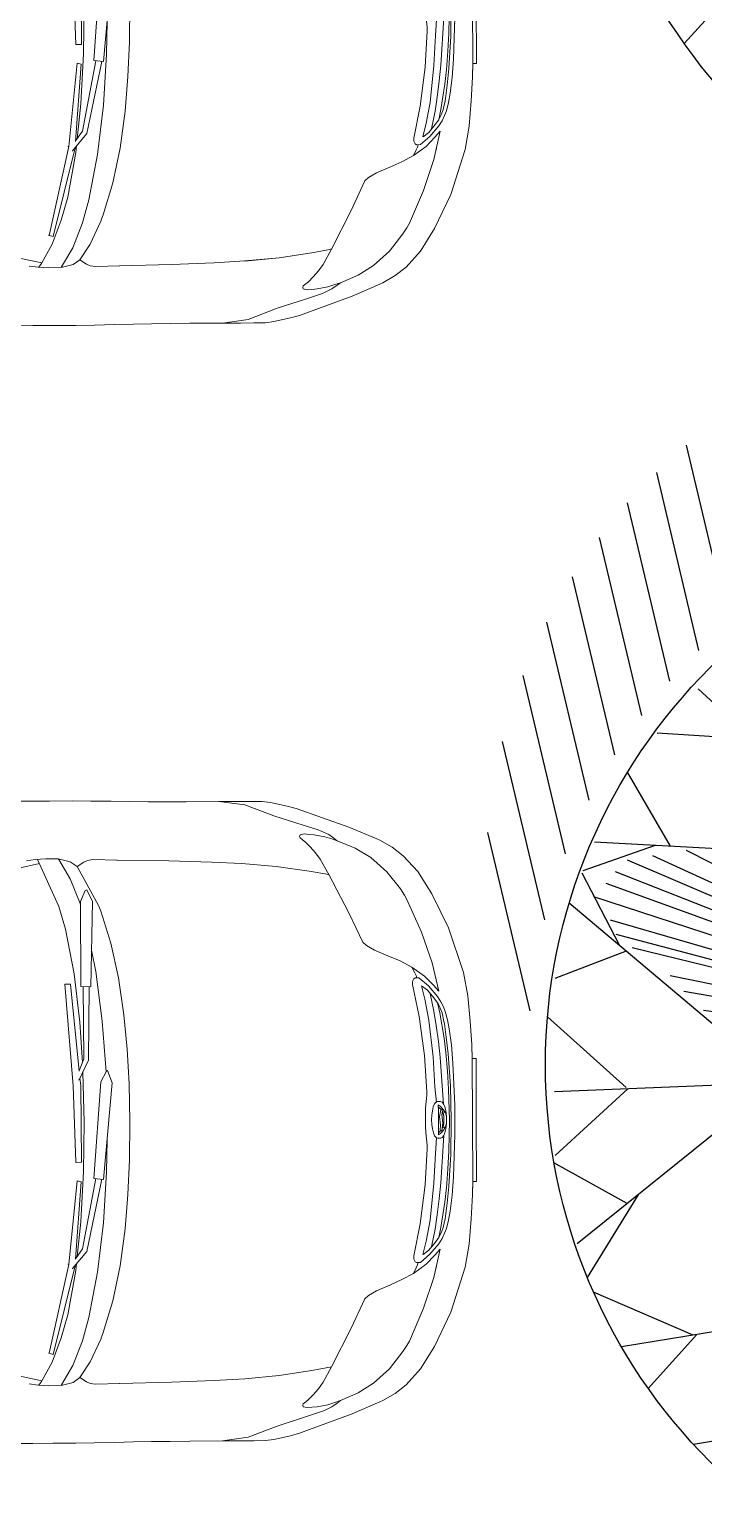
# Model space of a CAD drawing. Header units: millimetres. Extents: x 15176 to 113240, y 14038 to 107702.
# Drawn here: x 19010 to 20808, y 80160 to 84063 of the extents above; entities that cross this region are included whole.
import ezdxf

# ---------------------------------------------------------------- set-up
doc = ezdxf.new("R2010")
doc.units = ezdxf.units.MM
doc.layers.add('plants', color=3, linetype='Continuous', lineweight=25)

# ---------------------------------------------------------------- blocks, each defined once
blk = doc.blocks.new('T40C')
at = {"color": 82, "linetype": 'Continuous'}
for p, q in [((-0.0016, 0.5115), (-0.0016, -0.4769)), ((-0.3443, 0.3618), (0.3464, -0.329)), ((0.285, 0.0138), (0.4722, -0.133)), ((0.4349, 0.0169), (0.4927, -0.0276)), ((0.4191, -0.0914), (0.4833, -0.0909)), ((0.4217, -0.0934), (0.4533, -0.184)), ((0.2042, -0.1867), (0.2149, -0.4325)), ((0.2071, -0.1897), (0.4318, -0.2236)), ((0.3628, -0.2132), (0.4476, -0.1967)), ((0.3755, -0.2151), (0.3928, -0.2871)), ((-0.0016, -0.2565), (0.16, -0.4525)), ((0.3007, -0.2833), (0.3874, -0.2905)), ((0.3008, -0.2851), (0.3017, -0.3787)), ((0.2123, -0.3741), (0.1875, -0.442)), ((0.212, -0.3667), (0.2724, -0.3967)), ((0.1172, -0.4006), (0.0947, -0.4728)), ((-0.0016, -0.4109), (0.0515, -0.477)), ((0.1259, -0.4112), (0.1857, -0.4428))]:
    blk.add_line(p, q, dxfattribs=at)
at = {"color": 31, "linetype": 'Continuous'}
for q in [(0.1104, -0.3878), (0.1339, -0.4064), (0.1521, -0.4202), (0.1669, -0.4211), (0.1801, -0.4202), (0.1959, -0.4202), (0.2013, -0.3955), (0.2072, -0.3832), (0.2062, -0.3647), (0.2018, -0.3233), (0.2038, -0.3052), (0.2044, -0.2809)]:
    blk.add_line((-0.0016, 0.0138), q, dxfattribs=at)
at = {"color": 82, "linetype": 'Continuous'}
blk.add_circle((-0.0016, 0.0138), 0.496, dxfattribs=at)
blk = doc.blocks.new('*X27')
at = {"color": 0}
for p, q in [((7.996, 13.2812), (8.1578, 13.2812)), ((8.0712, 13.25), (8.233, 13.25)), ((8.1238, 13.2188), (8.2856, 13.2188)), ((8.165, 13.1875), (8.3268, 13.1875)), ((8.1987, 13.1562), (8.3605, 13.1562)), ((8.227, 13.125), (8.3888, 13.125)), ((8.251, 13.0938), (8.4128, 13.0938)), ((8.2713, 13.0625), (8.4331, 13.0625)), ((8.2886, 13.0312), (8.4504, 13.0312)), ((8.3031, 13), (8.4649, 13)), ((8.3151, 12.9688), (8.4769, 12.9688)), ((8.3247, 12.9375), (8.4865, 12.9375)), ((8.3322, 12.9062), (8.494, 12.9062)), ((8.3376, 12.875), (8.4994, 12.875)), ((8.341, 12.8438), (8.5028, 12.8438)), ((8.3424, 12.8125), (8.5043, 12.8125)), ((8.3419, 12.7812), (8.5037, 12.7812)), ((8.3394, 12.75), (8.5012, 12.75)), ((8.3349, 12.7188), (8.4967, 12.7188)), ((8.3284, 12.6875), (8.4902, 12.6875)), ((8.3197, 12.6562), (8.4816, 12.6562)), ((8.3088, 12.625), (8.4706, 12.625)), ((8.2955, 12.5938), (8.4573, 12.5938)), ((8.2795, 12.5625), (8.4414, 12.5625)), ((8.2606, 12.5312), (8.4225, 12.5312)), ((8.2384, 12.5), (8.4002, 12.5)), ((8.2122, 12.4688), (8.374, 12.4688)), ((8.1811, 12.4375), (8.3429, 12.4375)), ((8.1436, 12.4062), (8.3055, 12.4062)), ((8.097, 12.375), (8.2588, 12.375)), ((8.0346, 12.3438), (8.1964, 12.3438)), ((7.9265, 12.3125), (8.0883, 12.3125))]:
    blk.add_line(p, q, dxfattribs=at)
blk = doc.blocks.new('SHADOW1')
blk.add_blockref('*X27', (-7.8425, -12.8054))
blk = doc.blocks.new('car1')
at = {"color": 0, "linetype": 'Continuous', "lineweight": 0}
for p, q in [((2.4459, 3.3701), (2.3711, 3.3401)), ((2.4543, 3.3733), (2.4459, 3.3701)), ((2.4543, 3.3733), (2.4906, 3.383)), ((2.4906, 3.383), (2.5275, 3.3878)), ((2.5275, 3.3878), (2.5848, 3.3853)), ((2.5848, 3.3853), (2.6534, 3.3693)), ((2.6534, 3.3693), (2.7486, 3.3361)), ((2.3711, 3.3401), (2.2359, 3.2763)), ((2.4693, 3.3231), (2.4219, 3.3117)), ((2.5262, 3.3264), (2.4693, 3.3231)), ((2.5845, 3.3195), (2.5262, 3.3264)), ((2.5845, 3.3195), (2.6036, 3.3156)), ((2.8609, 3.2791), (2.7486, 3.3361)), ((2.3257, 3.2807), (2.3181, 3.2772)), ((2.3468, 3.2883), (2.3257, 3.2807)), ((2.3433, 3.2768), (2.3607, 3.2857)), ((2.3634, 3.2911), (2.3468, 3.2883)), ((2.3607, 3.2857), (2.3744, 3.2924)), ((2.3744, 3.2924), (2.3634, 3.2911)), ((2.4219, 3.3117), (2.3744, 3.2924)), ((2.6036, 3.3156), (2.6166, 3.3119)), ((2.6166, 3.3119), (2.7055, 3.2769)), ((2.9125, 3.2429), (2.8609, 3.2791)), ((2.2143, 3.2641), (2.176, 3.2395)), ((2.2075, 3.2207), (2.2807, 3.2583)), ((2.2359, 3.2763), (2.2143, 3.2641)), ((2.3181, 3.2772), (2.2807, 3.2583)), ((2.2929, 3.2336), (2.2989, 3.2432)), ((2.2989, 3.2432), (2.3084, 3.251)), ((2.3084, 3.251), (2.319, 3.2603)), ((2.319, 3.2603), (2.3433, 3.2768)), ((2.7055, 3.2769), (2.7833, 3.239)), ((2.9644, 3.1997), (2.9125, 3.2429)), ((2.1104, 3.1786), (2.1358, 3.2038)), ((2.132, 3.1869), (2.2075, 3.2207)), ((2.1358, 3.2038), (2.1581, 3.2254)), ((2.1581, 3.2254), (2.176, 3.2395)), ((2.295, 3.2298), (2.2929, 3.2336)), ((2.2989, 3.2283), (2.295, 3.2298)), ((2.3071, 3.229), (2.2989, 3.2283)), ((2.3165, 3.2302), (2.3071, 3.229)), ((2.3345, 3.2301), (2.3165, 3.2302)), ((2.3556, 3.2286), (2.3345, 3.2301)), ((2.3764, 3.2255), (2.3556, 3.2286)), ((2.4218, 3.2127), (2.3764, 3.2255)), ((2.3777, 3.1821), (2.4218, 3.2127)), ((2.4218, 3.2127), (2.4197, 3.2112)), ((2.5318, 3.1775), (2.4218, 3.2127)), ((2.8485, 3.1976), (2.7833, 3.239)), ((2.8026, 3.2268), (2.8059, 3.2249)), ((2.8059, 3.2249), (2.8098, 3.2222)), ((2.0767, 3.1448), (2.132, 3.1869)), ((2.0767, 3.1448), (2.1104, 3.1786)), ((2.1586, 3.1988), (2.1593, 3.1995)), ((2.3068, 3.1293), (2.3777, 3.1822)), ((2.6131, 3.148), (2.5318, 3.1775)), ((2.6859, 3.1694), (2.6501, 3.155)), ((2.7187, 3.1822), (2.6859, 3.1694)), ((2.7524, 3.1923), (2.7187, 3.1822)), ((2.7936, 3.1993), (2.7524, 3.1923)), ((2.7687, 3.1873), (2.7524, 3.1923)), ((2.7763, 3.1846), (2.7687, 3.1873)), ((2.7822, 3.1813), (2.7763, 3.1846)), ((2.7791, 3.1782), (2.7781, 3.174)), ((2.7781, 3.174), (2.7805, 3.1668)), ((2.7864, 3.1853), (2.7791, 3.1782)), ((2.7805, 3.1668), (2.7863, 3.1607)), ((2.8195, 3.1878), (2.7864, 3.1853)), ((2.8275, 3.1989), (2.7936, 3.1993)), ((2.8252, 3.1782), (2.8062, 3.1754)), ((2.8377, 3.1563), (2.8062, 3.1752)), ((2.8194, 3.1878), (2.8566, 3.1853)), ((2.8517, 3.1754), (2.8252, 3.1782)), ((2.8485, 3.1976), (2.8275, 3.1989)), ((2.8772, 3.1504), (2.837, 3.1769)), ((2.8517, 3.1754), (2.8683, 3.1735)), ((2.8566, 3.1853), (2.8725, 3.1815)), ((2.8913, 3.1586), (2.8683, 3.1735)), ((2.8688, 3.1733), (2.8833, 3.1683)), ((2.8725, 3.1815), (2.887, 3.1765)), ((2.8833, 3.1683), (2.8956, 3.1626)), ((2.887, 3.1765), (2.8993, 3.1709)), ((2.8956, 3.1626), (2.9154, 3.1498)), ((2.8993, 3.1709), (2.9189, 3.1593)), ((3.0122, 3.1573), (2.9644, 3.1997)), ((2.0151, 3.0829), (2.0767, 3.1448)), ((2.2363, 3.0706), (2.3068, 3.1293)), ((2.3068, 3.1293), (2.2364, 3.0706)), ((2.6263, 3.1487), (2.6131, 3.148)), ((2.6501, 3.155), (2.6263, 3.1487)), ((2.7863, 3.1607), (2.8588, 3.1127)), ((2.8843, 3.1243), (2.8377, 3.1563)), ((2.9081, 3.128), (2.8772, 3.1504)), ((2.9615, 3.0621), (2.8843, 3.1243)), ((2.9468, 3.1183), (2.8913, 3.1586)), ((2.9423, 3.1015), (2.9081, 3.128)), ((2.9208, 3.1462), (2.9154, 3.1498)), ((2.9189, 3.1593), (2.9395, 3.1453)), ((2.9208, 3.1462), (2.9491, 3.1245)), ((2.9395, 3.1453), (2.9733, 3.1195)), ((2.9837, 3.0964), (2.9491, 3.1245)), ((3.0417, 3.1295), (3.0122, 3.1573)), ((3.0451, 3.1396), (3.0383, 3.1329)), ((3.0383, 3.1329), (3.155, 3.0162)), ((3.0454, 3.1399), (3.0384, 3.1328)), ((3.1615, 3.0238), (3.0454, 3.1399)), ((2.8588, 3.1127), (2.9421, 3.0486)), ((2.9754, 3.0747), (2.9423, 3.1015)), ((2.9768, 3.0944), (2.9468, 3.1183)), ((2.9733, 3.1195), (3.0103, 3.0876)), ((3.0149, 3.0622), (2.9768, 3.0944)), ((2.9837, 3.0964), (3.0489, 3.0397)), ((3.0928, 3.0117), (3.0103, 3.0876)), ((1.9424, 3.0118), (1.9779, 3.0465)), ((1.9779, 3.0465), (1.9425, 3.0118)), ((1.9779, 3.0465), (2.0151, 3.0829)), ((2.1759, 3.0162), (2.2364, 3.0706)), ((2.9421, 3.0486), (3.0151, 2.9847)), ((3.0211, 3.009), (2.9615, 3.0621)), ((3.0704, 2.9915), (2.9754, 3.0747)), ((3.0512, 3.0298), (3.0149, 3.0622)), ((1.9079, 2.9781), (1.9424, 3.0118)), ((1.9425, 3.0118), (1.9079, 2.9781)), ((2.0925, 2.9384), (2.1759, 3.0162)), ((3.0531, 2.9821), (3.0211, 3.009)), ((3.1142, 2.9765), (3.0489, 3.0397)), ((3.1108, 2.9731), (3.0512, 3.0298)), ((3.0801, 3.0236), (3.0805, 3.0231)), ((3.1209, 2.9832), (3.0928, 3.0117)), ((3.2705, 2.9007), (3.1539, 3.0173)), ((3.1615, 3.0238), (3.2776, 2.9078)), ((1.8719, 2.9435), (1.9079, 2.9781)), ((3.0151, 2.9847), (3.0213, 2.9777)), ((3.0213, 2.9777), (3.0427, 2.9516)), ((3.0542, 2.985), (3.0525, 2.9807)), ((3.0525, 2.9807), (3.0534, 2.9745)), ((3.0534, 2.9745), (3.0566, 2.9667)), ((3.0542, 2.985), (3.06, 2.9907)), ((3.0566, 2.9667), (3.062, 2.9578)), ((3.0642, 2.9924), (3.06, 2.9907)), ((3.0622, 2.9799), (3.0683, 2.9814)), ((3.0733, 2.9694), (3.0622, 2.9799)), ((3.0704, 2.9915), (3.0642, 2.9924)), ((3.0734, 2.9762), (3.0658, 2.9765)), ((3.0683, 2.9814), (3.0815, 2.9807)), ((3.0782, 2.9883), (3.0704, 2.9915)), ((3.0761, 2.9794), (3.0732, 2.9766)), ((3.0732, 2.9766), (3.0745, 2.9739)), ((3.0908, 2.952), (3.0733, 2.9694)), ((3.0745, 2.9739), (3.0842, 2.9663)), ((3.0761, 2.9794), (3.0929, 2.9666)), ((3.0782, 2.9883), (3.0871, 2.9829)), ((3.0815, 2.9807), (3.0908, 2.9781)), ((3.0824, 2.9745), (3.0948, 2.9679)), ((3.0852, 2.9771), (3.0837, 2.9739)), ((3.0886, 2.9725), (3.0847, 2.9733)), ((3.0908, 2.9781), (3.0852, 2.9771)), ((3.0871, 2.9829), (3.0994, 2.9731)), ((3.0948, 2.9679), (3.0886, 2.9725)), ((3.0908, 2.9781), (3.0994, 2.9731)), ((3.0948, 2.9679), (3.0948, 2.9679)), ((3.101, 2.9622), (3.0948, 2.9679)), ((3.0994, 2.9731), (3.1119, 2.9607)), ((3.1108, 2.9731), (3.1675, 2.9135)), ((3.1142, 2.9765), (3.1774, 2.9113)), ((3.1208, 2.9832), (3.1493, 2.9551)), ((1.8325, 2.9055), (1.8719, 2.9435)), ((1.9933, 2.8427), (2.0925, 2.9384)), ((3.0427, 2.9516), (3.0543, 2.9393)), ((3.0543, 2.9393), (3.0662, 2.9274)), ((3.062, 2.9578), (3.0693, 2.9482)), ((3.0769, 2.9167), (3.0651, 2.9285)), ((3.0693, 2.9482), (3.0777, 2.939)), ((3.0777, 2.939), (3.087, 2.9306)), ((3.0842, 2.9663), (3.0983, 2.9476)), ((3.087, 2.9306), (3.0965, 2.9233)), ((3.1081, 2.9346), (3.0908, 2.952)), ((3.0929, 2.9666), (3.1063, 2.9491)), ((3.0983, 2.9476), (3.1135, 2.9376)), ((3.1066, 2.956), (3.101, 2.9622)), ((3.1063, 2.9491), (3.1148, 2.9432)), ((3.1066, 2.956), (3.1066, 2.956)), ((3.1066, 2.956), (3.1128, 2.9445)), ((3.1113, 2.9498), (3.1066, 2.956)), ((3.1186, 2.9235), (3.1081, 2.9346)), ((3.1121, 2.9459), (3.1113, 2.9498)), ((3.1119, 2.9607), (3.1168, 2.9521)), ((3.1119, 2.9607), (3.1217, 2.9484)), ((3.1126, 2.9449), (3.1158, 2.9465)), ((3.1163, 2.9404), (3.1135, 2.9376)), ((3.1148, 2.9432), (3.1163, 2.9404)), ((3.1152, 2.9271), (3.1149, 2.939)), ((3.1158, 2.9465), (3.1168, 2.9521)), ((3.1168, 2.9521), (3.1194, 2.9427)), ((3.1202, 2.9296), (3.1186, 2.9235)), ((3.1194, 2.9427), (3.1202, 2.9296)), ((3.1217, 2.9484), (3.127, 2.9395)), ((3.1303, 2.9317), (3.127, 2.9395)), ((3.1292, 2.9328), (3.2123, 2.8377)), ((3.1312, 2.9255), (3.1303, 2.9317)), ((3.1304, 2.931), (3.1307, 2.931)), ((3.1493, 2.9551), (3.2253, 2.8726)), ((3.1612, 2.9424), (3.1608, 2.9429)), ((1.7974, 2.8712), (1.8325, 2.9055)), ((3.0893, 2.905), (3.0769, 2.9167)), ((3.1154, 2.8836), (3.0893, 2.905)), ((3.0965, 2.9233), (3.1054, 2.9179)), ((3.1054, 2.9179), (3.1132, 2.9146)), ((3.1128, 2.9148), (3.1129, 2.9147)), ((3.1132, 2.9146), (3.1195, 2.9138)), ((3.1195, 2.9138), (3.1237, 2.9155)), ((3.1198, 2.9154), (3.1467, 2.8834)), ((3.1294, 2.9212), (3.1237, 2.9155)), ((3.1294, 2.9212), (3.1312, 2.9255)), ((3.1675, 2.9135), (3.1998, 2.8772)), ((3.234, 2.846), (3.1774, 2.9113)), ((3.2671, 2.9041), (3.2949, 2.8746)), ((3.2776, 2.9078), (3.2704, 2.9007)), ((3.2772, 2.9074), (3.2705, 2.9007)), ((1.7974, 2.8712), (1.7543, 2.8279)), ((3.1224, 2.8774), (3.1154, 2.8836)), ((3.1863, 2.8044), (3.1224, 2.8774)), ((3.1467, 2.8834), (3.1998, 2.8239)), ((3.1998, 2.8772), (3.2321, 2.8392)), ((3.2571, 2.8356), (3.2253, 2.8726)), ((3.2949, 2.8746), (3.3373, 2.8267)), ((1.7543, 2.8279), (1.7163, 2.79)), ((1.9462, 2.7981), (1.9933, 2.8428)), ((1.9923, 2.8418), (1.9933, 2.8427)), ((1.9933, 2.8428), (1.9933, 2.8428)), ((3.1998, 2.8239), (3.262, 2.7467)), ((3.2123, 2.8377), (3.2392, 2.8047)), ((3.2321, 2.8392), (3.256, 2.8092)), ((3.234, 2.846), (3.2621, 2.8114)), ((3.283, 2.8018), (3.2571, 2.8356)), ((3.2838, 2.7831), (3.2621, 2.8114)), ((3.3373, 2.8267), (3.3805, 2.7748)), ((1.7163, 2.79), (1.6769, 2.7506)), ((1.9294, 2.7558), (1.9339, 2.7765)), ((1.9339, 2.7765), (1.9379, 2.7866)), ((1.9379, 2.7866), (1.9462, 2.7981)), ((3.2503, 2.7211), (3.1863, 2.8044)), ((3.2392, 2.8047), (3.2656, 2.7705)), ((3.256, 2.8092), (3.2963, 2.7537)), ((3.2969, 2.7813), (3.283, 2.8018)), ((3.2838, 2.7831), (3.2875, 2.7778)), ((3.3003, 2.7579), (3.2875, 2.7778)), ((3.3085, 2.7616), (3.2969, 2.7813)), ((3.3805, 2.7748), (3.4168, 2.7232)), ((1.8558, 2.712), (1.8798, 2.7349)), ((1.8816, 2.7345), (1.8796, 2.7347)), ((1.8798, 2.7349), (1.9077, 2.7518)), ((1.9391, 2.7196), (1.8816, 2.7345)), ((1.9294, 2.7558), (1.9077, 2.7518)), ((1.9077, 2.7518), (1.9077, 2.7518)), ((1.9294, 2.7558), (1.9294, 2.7558)), ((1.9294, 2.7558), (1.9787, 2.7459)), ((1.9787, 2.7459), (2.0435, 2.7224)), ((3.262, 2.7467), (3.2939, 2.7)), ((3.2656, 2.7705), (3.288, 2.7395)), ((3.288, 2.7395), (3.3146, 2.6993)), ((3.2963, 2.7537), (3.3112, 2.7306)), ((3.306, 2.7457), (3.3003, 2.7579)), ((3.3109, 2.7311), (3.306, 2.7457)), ((3.3142, 2.7494), (3.3085, 2.7616)), ((3.3191, 2.7349), (3.3142, 2.7494)), ((3.323, 2.719), (3.3191, 2.7349)), ((1.837, 2.6904), (1.8558, 2.712)), ((2.0042, 2.6913), (1.9391, 2.7196)), ((2.0435, 2.7224), (2.0452, 2.7217)), ((2.0452, 2.7217), (2.0541, 2.7178)), ((2.0541, 2.7178), (2.0586, 2.7157)), ((2.0586, 2.7157), (2.1371, 2.6741)), ((3.2984, 2.6486), (3.2503, 2.7211)), ((3.2939, 2.7), (3.3128, 2.6685)), ((3.313, 2.714), (3.3112, 2.7306)), ((3.313, 2.714), (3.3158, 2.6876)), ((3.3255, 2.6818), (3.323, 2.719)), ((3.3353, 2.7108), (3.3366, 2.6899)), ((3.3353, 2.7108), (3.3767, 2.6457)), ((3.4168, 2.7232), (3.4738, 2.611)), ((1.7551, 2.5388), (1.8522, 2.6898)), ((1.8227, 2.6716), (1.837, 2.6904)), ((1.8502, 2.6903), (1.8382, 2.6918)), ((1.9069, 2.6742), (1.8502, 2.6903)), ((1.9699, 2.646), (1.9069, 2.6742)), ((1.9235, 2.6618), (1.9178, 2.6519)), ((2.1328, 2.5369), (1.9235, 2.6618)), ((2.0602, 2.6602), (2.0042, 2.6913)), ((2.1624, 2.5919), (2.0602, 2.6602)), ((2.1371, 2.6741), (2.2168, 2.6223)), ((3.3158, 2.6876), (3.3131, 2.6685)), ((3.3255, 2.6818), (3.323, 2.6487)), ((3.337, 2.6559), (3.33, 2.6147)), ((3.3366, 2.6899), (3.337, 2.6559)), ((3.3625, 2.6682), (3.3599, 2.6721)), ((3.3644, 2.6649), (3.3625, 2.6682)), ((1.9175, 2.6513), (1.9178, 2.6519)), ((1.9175, 2.6513), (1.9186, 2.6506)), ((1.9178, 2.6519), (2.1234, 2.5224)), ((2.0256, 2.6152), (1.9699, 2.646)), ((2.2168, 2.6223), (2.2962, 2.5625)), ((3.3045, 2.6429), (3.2984, 2.6486)), ((3.3117, 2.6405), (3.3045, 2.6429)), ((3.3159, 2.6414), (3.3117, 2.6405)), ((3.323, 2.6487), (3.3159, 2.6414)), ((3.3189, 2.6445), (3.3223, 2.6387)), ((3.3223, 2.6387), (3.3249, 2.631)), ((3.3249, 2.631), (3.33, 2.6147)), ((3.4146, 2.5678), (3.3767, 2.6457)), ((2.1249, 2.5469), (2.0256, 2.6152)), ((2.2672, 2.5101), (2.1624, 2.5919)), ((3.3199, 2.581), (3.307, 2.5482)), ((3.33, 2.6147), (3.3199, 2.581)), ((3.507, 2.5157), (3.4738, 2.611)), ((2.1389, 2.5357), (2.1249, 2.5469)), ((2.2962, 2.5625), (2.3671, 2.5033)), ((3.307, 2.5482), (3.2927, 2.5124)), ((3.4495, 2.4789), (3.4146, 2.5678)), ((2.1222, 2.5372), (2.1219, 2.5367)), ((2.1222, 2.5372), (2.1817, 2.5319)), ((2.1222, 2.5205), (2.1234, 2.5224)), ((2.1234, 2.5224), (2.2975, 2.3816)), ((2.1324, 2.5363), (2.1328, 2.5369)), ((2.1337, 2.5362), (2.1328, 2.5369)), ((2.3032, 2.3915), (2.1461, 2.5256)), ((2.1469, 2.5249), (2.1784, 2.5196)), ((2.2268, 2.4654), (2.1539, 2.5237)), ((2.1784, 2.5196), (2.3369, 2.4131)), ((2.1817, 2.5319), (2.3466, 2.425)), ((2.3698, 2.4205), (2.2672, 2.5101)), ((2.3671, 2.5033), (2.4358, 2.4412)), ((3.2927, 2.5124), (3.2864, 2.4886)), ((3.523, 2.4471), (3.507, 2.5157)), ((2.3272, 2.3762), (2.2268, 2.4654)), ((3.2864, 2.4886), (3.2857, 2.4755)), ((3.2857, 2.4755), (3.3151, 2.3942)), ((3.4532, 2.4659), (3.4495, 2.4789)), ((3.4572, 2.4468), (3.4532, 2.4659)), ((2.3497, 2.4287), (2.3333, 2.4087)), ((2.3497, 2.4287), (2.5493, 2.2642)), ((2.4324, 2.3606), (2.3698, 2.4205)), ((2.4358, 2.4412), (2.5085, 2.3708)), ((3.4572, 2.4468), (3.4641, 2.3885)), ((3.5254, 2.3898), (3.523, 2.4471)), ((2.2975, 2.3816), (2.3032, 2.3915)), ((2.3333, 2.4087), (2.5294, 2.2405)), ((3.3151, 2.3942), (3.3503, 2.2841)), ((3.4641, 2.3885), (3.4607, 2.3317)), ((3.5206, 2.3529), (3.5254, 2.3898)), ((2.4222, 2.2845), (2.3272, 2.3762)), ((2.3302, 2.3444), (2.3307, 2.3452)), ((2.3302, 2.3444), (2.4697, 2.1957)), ((2.3412, 2.3552), (2.3307, 2.3452)), ((2.4849, 2.2094), (2.3412, 2.3552)), ((2.5085, 2.3708), (2.5789, 2.2981)), ((3.511, 2.3166), (3.5206, 2.3529)), ((3.4607, 2.3317), (3.4494, 2.2842)), ((3.5077, 2.3082), (3.4778, 2.2334)), ((3.511, 2.3166), (3.5077, 2.3082)), ((2.5138, 2.1895), (2.4222, 2.2845)), ((2.5493, 2.2642), (2.5635, 2.232)), ((2.5789, 2.2981), (2.641, 2.2294)), ((3.3198, 2.24), (3.3503, 2.2841)), ((3.3503, 2.2841), (3.3488, 2.2821)), ((3.3503, 2.2841), (3.3632, 2.2387)), ((3.4494, 2.2842), (3.43, 2.2368)), ((2.5294, 2.2405), (2.5604, 2.231)), ((2.6477, 2.1295), (2.5586, 2.2316)), ((2.5604, 2.231), (2.5635, 2.232)), ((2.641, 2.2294), (2.7002, 2.1585)), ((3.267, 2.1691), (3.3198, 2.24)), ((3.3632, 2.2387), (3.3663, 2.218)), ((3.4778, 2.2334), (3.414, 2.0982)), ((3.4234, 2.223), (3.43, 2.2368)), ((3.4287, 2.2257), (3.426, 2.2091)), ((3.43, 2.2368), (3.4287, 2.2257)), ((2.4697, 2.1957), (2.6474, 1.9898)), ((2.4974, 2.1943), (2.4849, 2.2094)), ((2.4928, 2.1959), (2.4914, 2.1947)), ((2.4928, 2.1959), (2.5478, 2.1767)), ((2.5151, 2.1881), (2.5138, 2.1895)), ((3.3663, 2.218), (3.3678, 2.1968)), ((3.3678, 2.1968), (3.3679, 2.1788)), ((3.3979, 2.1813), (3.4144, 2.2057)), ((3.4144, 2.2057), (3.4234, 2.223)), ((3.4184, 2.188), (3.4149, 2.1805)), ((3.426, 2.2091), (3.4184, 2.188)), ((2.6579, 1.9998), (2.5094, 2.1797)), ((2.51, 2.179), (2.5416, 2.1652)), ((2.6031, 2.0891), (2.5316, 2.1696)), ((2.5416, 2.1652), (2.6776, 2.0284)), ((2.5478, 2.1767), (2.6881, 2.0398)), ((2.7002, 2.1585), (2.76, 2.0791)), ((3.2082, 2.0987), (3.267, 2.1691)), ((3.267, 2.1691), (3.2082, 2.0987)), ((3.3666, 2.1695), (3.366, 2.1612)), ((3.366, 2.1612), (3.3674, 2.1574)), ((3.3679, 2.1788), (3.3666, 2.1695)), ((3.3674, 2.1574), (3.3712, 2.1553)), ((3.3712, 2.1553), (3.3808, 2.1612)), ((3.3808, 2.1612), (3.3886, 2.1708)), ((3.3886, 2.1708), (3.3979, 2.1813)), ((3.4149, 2.1805), (3.3959, 2.143)), ((2.7296, 2.0247), (2.6477, 2.1295)), ((3.3583, 2.0699), (3.3959, 2.143)), ((2.6846, 1.9872), (2.6031, 2.0891)), ((2.76, 2.0791), (2.8118, 1.9995)), ((3.1538, 2.0383), (3.2082, 2.0987)), ((3.3246, 1.9943), (3.3583, 2.0699)), ((3.4017, 2.0766), (3.3772, 2.0383)), ((3.414, 2.0982), (3.4017, 2.0766)), ((2.6915, 2.0435), (2.6735, 2.024)), ((2.6915, 2.0435), (2.8556, 1.8867)), ((3.0761, 1.9548), (3.1538, 2.0383)), ((3.363, 2.0204), (3.3772, 2.0383)), ((2.6474, 1.9898), (2.6579, 1.9998)), ((2.6735, 2.024), (2.8337, 1.8642)), ((2.7622, 1.9759), (2.7296, 2.0247)), ((2.8118, 1.9995), (2.8534, 1.9209)), ((3.2824, 1.9391), (3.3246, 1.9943)), ((3.3162, 1.9728), (3.3414, 1.9981)), ((3.3365, 2.0209), (3.3371, 2.0217)), ((3.3414, 1.9981), (3.363, 2.0204)), ((2.7529, 1.8879), (2.6846, 1.9872)), ((2.9804, 1.8556), (3.0761, 1.9548)), ((3.2824, 1.9391), (3.3162, 1.9728)), ((2.8534, 1.9209), (2.8555, 1.9165)), ((2.8555, 1.9165), (2.8594, 1.9076)), ((3.2206, 1.8774), (3.2824, 1.9391)), ((2.7837, 1.8322), (2.7529, 1.8879)), ((2.8556, 1.8867), (2.8679, 1.8539)), ((2.8594, 1.9076), (2.86, 1.9058)), ((2.86, 1.9058), (2.8934, 1.7917)), ((3.1842, 1.8403), (3.2206, 1.8774)), ((2.829, 1.8665), (2.826, 1.8719)), ((2.8573, 1.8014), (2.829, 1.8665)), ((2.8337, 1.8642), (2.8633, 1.8521)), ((2.8633, 1.8521), (2.8679, 1.8539)), ((2.9357, 1.8085), (2.9804, 1.8557)), ((2.9794, 1.8546), (2.9804, 1.8556)), ((2.9804, 1.8557), (2.9804, 1.8557)), ((3.1842, 1.8403), (3.1494, 1.8048)), ((3.1495, 1.8048), (3.1842, 1.8403)), ((2.8328, 1.7036), (2.7837, 1.8322)), ((2.8722, 1.7439), (2.8573, 1.8014)), ((2.8934, 1.7917), (2.9141, 1.7962)), ((2.9141, 1.7962), (2.9242, 1.8003)), ((2.9242, 1.8003), (2.9357, 1.8085)), ((3.1157, 1.7702), (3.1495, 1.8048)), ((3.1494, 1.8048), (3.1157, 1.7702)), ((2.8726, 1.7421), (2.8894, 1.77)), ((2.8934, 1.7917), (2.8894, 1.77)), ((2.8894, 1.77), (2.8894, 1.77)), ((2.8935, 1.7917), (2.8934, 1.7917)), ((3.0811, 1.7342), (3.1157, 1.7702)), ((2.828, 1.6994), (2.8496, 1.7181)), ((2.8496, 1.7181), (2.8726, 1.7421)), ((2.8721, 1.7439), (2.8724, 1.7419)), ((3.0432, 1.6949), (3.0811, 1.7342)), ((2.6765, 1.6175), (2.8284, 1.7151)), ((2.8093, 1.685), (2.828, 1.6994)), ((2.8293, 1.7007), (2.8291, 1.7004)), ((3.0088, 1.6598), (3.0432, 1.6949)), ((3.0088, 1.6598), (2.9656, 1.6166)), ((2.9656, 1.6166), (2.9277, 1.5786)), ((2.9277, 1.5786), (2.8882, 1.5392))]:
    blk.add_line(p, q, dxfattribs=at)
blk.add_lwpolyline([(2.8882, 1.5392), (2.9277, 1.5786), (2.9656, 1.6166), (3.0088, 1.6598), (3.0432, 1.6949), (3.0811, 1.7342), (3.1157, 1.7702), (3.1494, 1.8048), (3.1842, 1.8403), (3.2206, 1.8774), (3.3162, 1.9728), (3.3414, 1.9981), (3.363, 2.0204), (3.3772, 2.0383), (3.4017, 2.0766), (3.414, 2.0982), (3.4778, 2.2334), (3.5077, 2.3082), (3.511, 2.3166), (3.5206, 2.3529), (3.5254, 2.3898), (3.523, 2.4471), (3.507, 2.5157), (3.4738, 2.611), (3.4168, 2.7232), (3.3805, 2.7748), (3.3373, 2.8267), (3.2949, 2.8746), (3.2704, 2.9006), (3.2704, 2.9007), (3.2776, 2.9078), (3.1615, 3.0238), (3.0454, 3.1399), (3.0384, 3.1328), (3.0383, 3.1327), (3.0122, 3.1573), (2.9644, 3.1997), (2.9125, 3.2429), (2.8609, 3.2791), (2.7486, 3.3361), (2.6534, 3.3693), (2.5848, 3.3853), (2.5275, 3.3878), (2.4906, 3.383), (2.4543, 3.3733), (2.4459, 3.3701), (2.3711, 3.3401), (2.2359, 3.2763), (2.2143, 3.2641), (2.176, 3.2395), (2.1581, 3.2254), (2.1358, 3.2038), (2.1104, 3.1786), (2.0151, 3.0829), (1.9779, 3.0465), (1.9425, 3.0118), (1.9079, 2.9781), (1.8719, 2.9435), (1.8325, 2.9055), (1.7974, 2.8712), (1.7543, 2.8279), (1.7163, 2.79), (1.6769, 2.7506)], dxfattribs=at)

msp = doc.modelspace()

# ---------------------------------------------------------------- block references
at = {"linetype": 'Continuous', "lineweight": 0, "xscale": -1000, "yscale": 1000, "rotation": 225.3124382644965}
for p in [(15828.5, 84014.6, -18975), (15828.5, 81033.1, -18975)]:
    msp.add_blockref('car1', p, dxfattribs=at)
at = {"layer": 'plants'}
for name, p, xscale, yscale, zscale, rotation in [('T40C', (21944.9, 84913.2, -541.3), 3017.934968268316, 3017.934968268316, 3017.934968268316, 227.4000000000004), ('SHADOW1', (21848.8, 81326.2, -541.3), 3017.934968268326, 3017.934968268326, 3017.934968268326, 103.3444740000001), ('T40C', (21848.8, 81326.2, -541.3), 3017.934968268316, 3017.934968268316, 3017.934968268316, 227.4000000000004)]:
    msp.add_blockref(name, p, dxfattribs=dict(at, xscale=xscale, yscale=yscale, zscale=zscale, rotation=rotation))

doc.saveas('drawing.dxf')
